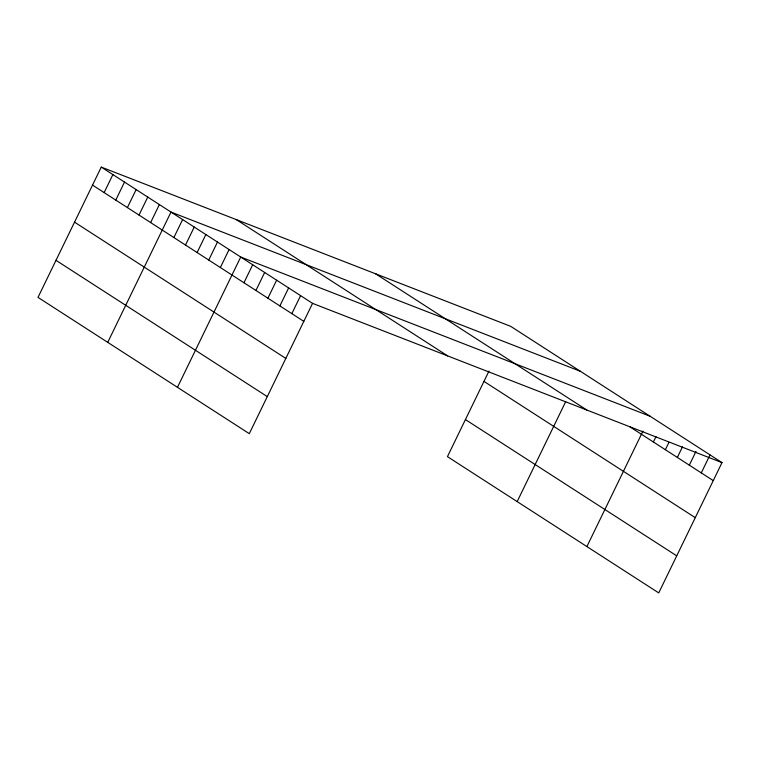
<?xml version="1.0" encoding="UTF-8"?>
<svg xmlns="http://www.w3.org/2000/svg" width="760" height="760" viewBox="0 0 760 760"><rect width="100%" height="100%" fill="white"/><g stroke="black" fill="none" stroke-linecap="round" stroke-linejoin="round"><path stroke-width="1.14" d="M101.27 167.095L38 297.388L249.299 433.656L312.559 303.363L101.27 167.095L510.701 326.344L722 462.612L658.73 592.904L447.44 456.637L488.965 371.099M104.148 192.584L112.888 174.591M115.767 200.079L124.507 182.086M127.395 207.575L136.125 189.582M139.013 215.07L147.754 197.077M150.632 222.566L159.372 204.573M107.73 342.361L170.99 212.068L580.431 371.308M173.879 237.557L182.618 219.564M185.497 245.052L194.237 227.059M197.115 252.548L205.855 234.555M208.743 260.043L217.483 242.05M220.362 267.539L229.102 249.546M177.46 387.324L240.72 257.032L650.161 416.28M243.96 282.758L252.69 264.755M255.93 290.472L264.67 272.479M267.9 298.195L276.64 280.202M279.88 305.919L288.62 287.926M291.849 313.642L300.589 295.649M517.161 501.6L565.697 401.66M586.891 546.573L642.96 431.101M653.391 441.997L655.966 436.705M665.37 449.72L668.961 442.31M677.341 457.444L682.48 446.851M689.311 465.158L695.998 451.402M701.29 472.881L710.03 454.888M312.559 303.363L722 462.612M629.803 426.778L713.26 480.605M375.592 273.79L586.881 410.058M236.379 219.649L447.678 355.917M483.968 381.397L695.267 517.664M465.433 419.577L676.732 555.845M92.53 185.098L303.829 321.366M74.537 222.148L285.827 358.425M55.993 260.328L267.292 396.606"/></g></svg>
